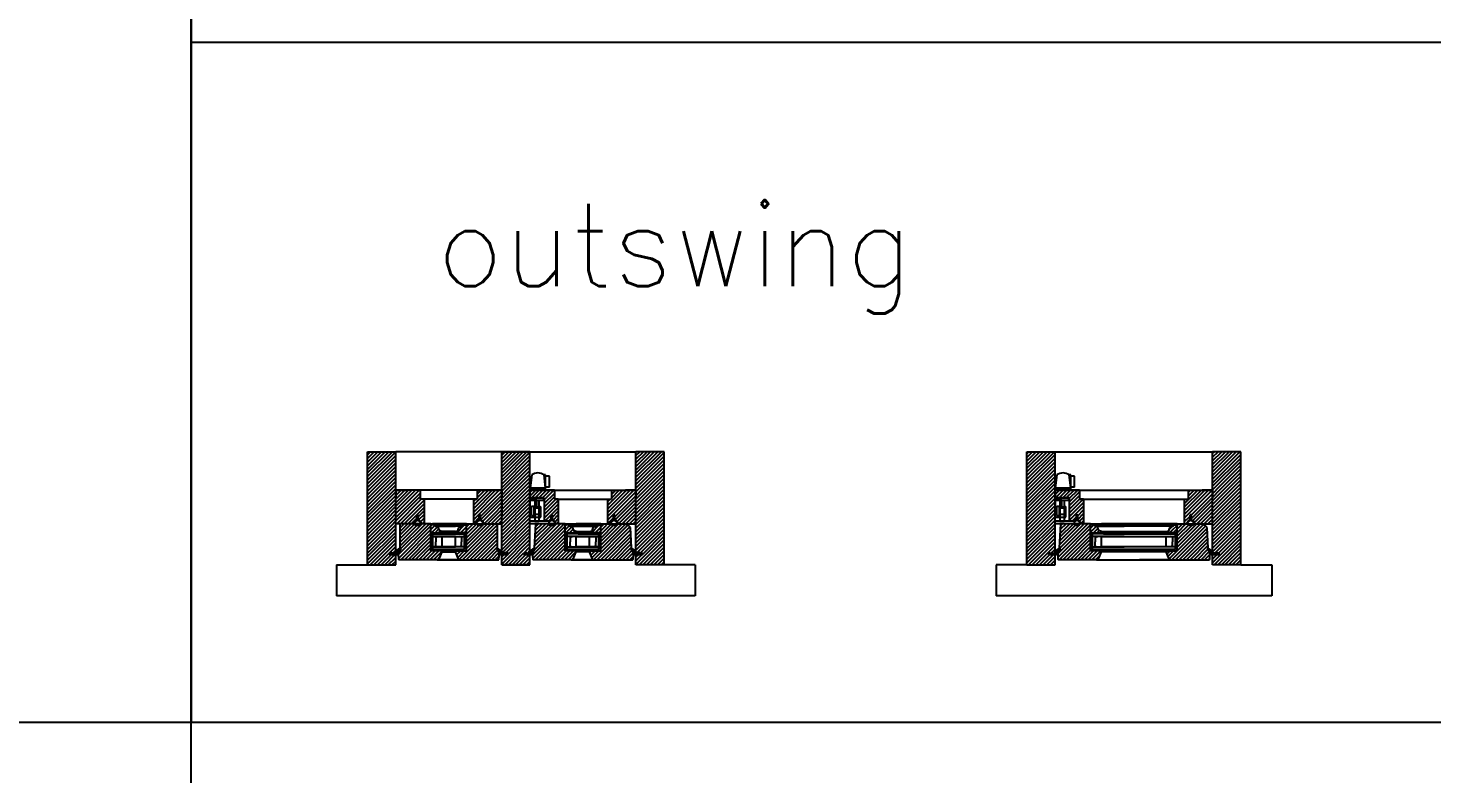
# Model space of a CAD drawing. Header units: inches. Extents: x 1985 to 11287, y 379 to 3234.
# Drawn here: x 8908.3 to 8976.6, y 1750.5 to 1786.7 of the extents above; entities that cross this region are included whole.
import ezdxf

# ---------------------------------------------------------------- set-up
doc = ezdxf.new("R2010")
doc.units = ezdxf.units.IN
doc.header["$MEASUREMENT"] = 0
for name, color, linetype in [('detail 99', 30, 'CONTINUOUS'), ('glass 99', 6, 'CONTINUOUS'), ('glazing tape 99', 7, 'CONTINUOUS'), ('hardware 99', 94, 'CONTINUOUS'), ('hatch 99', 1, 'CONTINUOUS'), ('separation 99', 3, 'CONTINUOUS'), ('weatherstripping 99', 5, 'CONTINUOUS'), ('wood detail 99', 7, 'CONTINUOUS')]:
    doc.layers.add(name, color=color, linetype=linetype)
doc.styles.get("Standard").update_dxf_attribs({"font": 'txt.shx', "width": 0.8})
pattern_1 = [(45, (8567.92054, 1741.58993), (-0.088388348, 0.088388348), [])]

msp = doc.modelspace()

# ---------------------------------------------------------------- hatches: boundary and pattern name
at = {"layer": 'glazing tape 99'}
h = msp.add_hatch(color=256, dxfattribs=at)
h.paths.add_polyline_path([(8928.460059, 1761.389338), (8928.460059, 1761.326838), (8927.924345, 1761.326838), (8927.924345, 1761.389338)])
h.paths.add_polyline_path([(8928.460059, 1762.201838), (8928.460059, 1762.139338), (8927.924345, 1762.139338), (8927.924345, 1762.201838)])
h = msp.add_hatch(color=256, dxfattribs=at)
h.paths.add_polyline_path([(8929.109941, 1761.389338), (8929.109941, 1761.326838), (8929.645655, 1761.326838), (8929.645655, 1761.389338)])
h.paths.add_polyline_path([(8929.109941, 1762.201838), (8929.109941, 1762.139338), (8929.645655, 1762.139338), (8929.645655, 1762.201838)])
h = msp.add_hatch(color=256, dxfattribs=at)
h.paths.add_polyline_path([(8934.984941, 1761.389338), (8934.984941, 1761.326838), (8934.449226, 1761.326838), (8934.449226, 1761.389338)])
h.paths.add_polyline_path([(8934.984941, 1762.201838), (8934.984941, 1762.139338), (8934.449226, 1762.139338), (8934.449226, 1762.201838)])
h = msp.add_hatch(color=256, dxfattribs=at)
h.paths.add_polyline_path([(8935.634823, 1761.389338), (8935.634823, 1761.326838), (8936.170537, 1761.326838), (8936.170537, 1761.389338)])
h.paths.add_polyline_path([(8935.634823, 1762.201838), (8935.634823, 1762.139338), (8936.170537, 1762.139338), (8936.170537, 1762.201838)])
h = msp.add_hatch(color=256, dxfattribs=at)
h.paths.add_polyline_path([(8960.507746, 1761.389338), (8960.507746, 1761.326838), (8959.972031, 1761.326838), (8959.972031, 1761.389338)])
h.paths.add_polyline_path([(8960.507746, 1762.201838), (8960.507746, 1762.139338), (8959.972031, 1762.139338), (8959.972031, 1762.201838)])
h = msp.add_hatch(color=256, dxfattribs=at)
h.paths.add_polyline_path([(8963.657627, 1761.389338), (8963.657627, 1761.326838), (8964.193342, 1761.326838), (8964.193342, 1761.389338)])
h.paths.add_polyline_path([(8963.657627, 1762.201838), (8963.657627, 1762.139338), (8964.193342, 1762.139338), (8964.193342, 1762.201838)])
at = {"layer": 'hatch 99'}
h = msp.add_hatch(dxfattribs=at)
h.set_pattern_fill('ANSI31', color=256, style=0)
h.set_pattern_definition(pattern_1)
h.paths.add_polyline_path([(8926.210059, 1766.139338), (8924.835059, 1766.139338), (8924.835059, 1760.639338), (8926.210059, 1760.639338), (8926.210059, 1761.139387), (8925.897559, 1761.139387), (8925.897559, 1761.209387), (8926.210059, 1761.209387)])
h.paths.add_polyline_path([(8927.241759, 1763.076838), (8927.304259, 1763.076838), (8927.304259, 1762.824216, -0.365977382), (8927.460509, 1762.639338), (8927.585059, 1762.639338), (8927.585059, 1763.826838), (8927.397559, 1763.826838), (8927.397559, 1764.264338), (8926.210059, 1764.264338), (8926.210059, 1763.889338), (8926.210059, 1762.639338), (8926.960059, 1762.639338), (8927.085509, 1762.639338, -0.365977382), (8927.241759, 1762.824216)])
h.paths.add_polyline_path([(8927.924345, 1762.639338), (8926.710059, 1762.639338), (8926.41875, 1762.639338), (8926.41875, 1761.451485, 0.14197222), (8926.336678, 1761.069142, 0.035496614), (8926.353745, 1760.889338), (8928.299345, 1760.889338), (8928.460059, 1761.264338), (8928.460059, 1761.326838), (8927.924345, 1761.326838)])
h.paths.add_polyline_path([(8928.460059, 1762.201838), (8928.460059, 1762.264338, -0.375199902), (8928.303809, 1762.389338, 0.375199902), (8928.147559, 1762.514338), (8928.147559, 1762.576838), (8927.924345, 1762.576838), (8927.924345, 1762.201838)], flags=17)
h = msp.add_hatch(dxfattribs=at)
h.set_pattern_fill('ANSI31', color=256, style=0)
h.set_pattern_definition(pattern_1)
h.paths.add_polyline_path([(8929.645655, 1762.576838), (8929.422441, 1762.576838), (8929.422441, 1762.514338), (8929.409319, 1762.514338, 0.350781059), (8929.266191, 1762.389338, -0.375199902), (8929.109941, 1762.264338), (8929.109941, 1762.201838), (8929.645655, 1762.201838)])
h.paths.add_polyline_path([(8931.15125, 1762.639338), (8930.609941, 1762.639338), (8929.645655, 1762.639338), (8929.645655, 1761.326838), (8929.109941, 1761.326838), (8929.109941, 1761.264338), (8929.270655, 1760.889338), (8931.216255, 1760.889338, 0.035496619), (8931.233321, 1761.069142, 0.141972211), (8931.15125, 1761.451485)])
h.paths.add_polyline_path([(8931.359941, 1764.264338), (8930.172441, 1764.264338), (8930.172441, 1763.826838), (8929.984941, 1763.826838), (8929.984941, 1762.639338), (8930.109491, 1762.639338, -0.365977382), (8930.265741, 1762.824216), (8930.265741, 1763.076838), (8930.328241, 1763.076838), (8930.328241, 1762.824216, -0.365977382), (8930.484491, 1762.639338), (8930.859941, 1762.639338), (8931.359941, 1762.639338)])
h.paths.add_polyline_path([(8932.734941, 1766.139338), (8931.359941, 1766.139338), (8931.359941, 1761.209387), (8931.672441, 1761.209387), (8931.672441, 1761.139387), (8931.359941, 1761.139387), (8931.359941, 1760.639338), (8932.734941, 1760.639338), (8932.734941, 1761.139387), (8932.422441, 1761.139387), (8932.422441, 1761.209387), (8932.734941, 1761.209387)])
h.paths.add_polyline_path([(8934.109941, 1763.826838), (8933.922441, 1763.826838), (8933.922441, 1764.264338), (8932.734941, 1764.264338), (8932.734941, 1763.889338), (8933.422441, 1763.889338), (8933.422441, 1762.764338), (8933.658137, 1762.764338, -0.170015424), (8933.766641, 1762.824216), (8933.766641, 1763.076838), (8933.829141, 1763.076838), (8933.829141, 1762.824216, -0.365977382), (8933.985391, 1762.639338), (8934.109941, 1762.639338)])
h.paths.add_polyline_path([(8934.449226, 1762.639338), (8933.234941, 1762.639338), (8933.012435, 1762.639338), (8932.95087, 1761.464604, 0.147416518), (8932.86156, 1761.069142, 0.035496614), (8932.878627, 1760.889338), (8934.824226, 1760.889338), (8934.984941, 1761.264338), (8934.984941, 1761.326838), (8934.449226, 1761.326838)])
h.paths.add_polyline_path([(8934.828691, 1762.389338, 0.350781059), (8934.685563, 1762.514338), (8934.672441, 1762.514338), (8934.672441, 1762.576838), (8934.449226, 1762.576838), (8934.449226, 1762.201838), (8934.984941, 1762.201838), (8934.984941, 1762.264338, -0.375199902)])
h = msp.add_hatch(dxfattribs=at)
h.set_pattern_fill('ANSI31', color=256, style=0)
h.set_pattern_definition(pattern_1)
h.paths.add_polyline_path([(8936.170537, 1762.201838), (8936.170537, 1762.576838), (8935.947323, 1762.576838), (8935.947323, 1762.514338), (8935.9342, 1762.514338, 0.350781056), (8935.791073, 1762.389338, -0.375199902), (8935.634823, 1762.264338), (8935.634823, 1762.201838)])
h.paths.add_polyline_path([(8937.616813, 1762.458361, 0.223314616), (8937.231813, 1762.639338), (8936.170537, 1762.639338), (8936.170537, 1761.326838), (8935.634823, 1761.326838), (8935.634823, 1761.264338), (8935.795537, 1760.889338), (8937.741137, 1760.889338, 0.035496614), (8937.758203, 1761.069142, 0.147416518), (8937.668893, 1761.464604)])
h.paths.add_polyline_path([(8937.884823, 1764.264338), (8936.697323, 1764.264338), (8936.697323, 1763.826838), (8936.509823, 1763.826838), (8936.509823, 1762.639338), (8936.634373, 1762.639338, -0.365977382), (8936.790623, 1762.824216), (8936.790623, 1763.076838), (8936.853123, 1763.076838), (8936.853123, 1762.824216, -0.365977382), (8937.009373, 1762.639338), (8937.384823, 1762.639338), (8937.884823, 1762.639338)])
h.paths.add_polyline_path([(8937.884823, 1761.209387), (8938.197323, 1761.209387), (8938.197323, 1761.139387), (8937.884823, 1761.139387), (8937.884823, 1760.639338), (8939.259823, 1760.639338), (8939.259823, 1766.139338), (8937.884823, 1766.139338)])
h = msp.add_hatch(dxfattribs=at)
h.set_pattern_fill('ANSI31', color=256, style=0)
h.set_pattern_definition(pattern_1)
h.paths.add_polyline_path([(8958.257746, 1766.139338), (8956.882746, 1766.139338), (8956.882746, 1760.639338), (8958.257746, 1760.639338), (8958.257746, 1761.139387), (8957.945246, 1761.139387), (8957.945246, 1761.209387), (8958.257746, 1761.209387)])
h.paths.add_polyline_path([(8959.632746, 1763.826838), (8959.445246, 1763.826838), (8959.445246, 1764.264338), (8958.257746, 1764.264338), (8958.257746, 1763.889338), (8958.945246, 1763.889338), (8958.945246, 1762.764338), (8959.180941, 1762.764338, -0.170015424), (8959.289446, 1762.824216), (8959.289446, 1763.076838), (8959.351946, 1763.076838), (8959.351946, 1762.824216, -0.365977382), (8959.508196, 1762.639338), (8959.632746, 1762.639338)])
h.paths.add_polyline_path([(8959.972031, 1762.639338), (8958.757746, 1762.639338), (8958.53524, 1762.639338), (8958.466437, 1761.451485, 0.14197222), (8958.384365, 1761.069142, 0.035496614), (8958.401431, 1760.889338), (8960.347031, 1760.889338), (8960.507746, 1761.264338), (8960.507746, 1761.326838), (8959.972031, 1761.326838)])
h.paths.add_polyline_path([(8960.351496, 1762.389338, 0.350781059), (8960.208368, 1762.514338), (8960.195246, 1762.514338), (8960.195246, 1762.576838), (8959.972031, 1762.576838), (8959.972031, 1762.201838), (8960.507746, 1762.201838), (8960.507746, 1762.264338, -0.375199902)])
h = msp.add_hatch(dxfattribs=at)
h.set_pattern_fill('ANSI31', color=256, style=0)
h.set_pattern_definition(pattern_1)
h.paths.add_polyline_path([(8964.193342, 1762.201838), (8964.193342, 1762.576838), (8963.970127, 1762.576838), (8963.970127, 1762.514338), (8963.957005, 1762.514338, 0.350781056), (8963.813877, 1762.389338, -0.362942675), (8963.664188, 1762.264197)], flags=17)
h.paths.add_polyline_path([(8964.193342, 1762.639338), (8964.193342, 1761.326838), (8963.657627, 1761.326838), (8963.657627, 1761.264338), (8963.818342, 1760.889338), (8965.763942, 1760.889338, 0.064358337), (8965.776039, 1761.215639, 0.089003279), (8965.698937, 1761.451485), (8965.639617, 1762.458361, 0.223314616), (8965.254618, 1762.639338)])
h.paths.add_polyline_path([(8964.875927, 1763.076838), (8964.875927, 1762.824216, -0.365977382), (8965.032177, 1762.639338), (8965.407627, 1762.639338), (8965.907627, 1762.639338), (8965.907627, 1764.264338), (8964.720127, 1764.264338), (8964.720127, 1763.826838), (8964.532627, 1763.826838), (8964.532627, 1762.639338), (8964.657177, 1762.639338, -0.365977382), (8964.813427, 1762.824216), (8964.813427, 1763.076838)])
h.paths.add_polyline_path([(8967.282627, 1766.139338), (8965.907627, 1766.139338), (8965.907627, 1761.209387), (8966.220127, 1761.209387), (8966.220127, 1761.139387), (8965.907627, 1761.139387), (8965.907627, 1760.639338), (8967.282627, 1760.639338)])
at = {"layer": 'weatherstripping 99'}
h = msp.add_hatch(dxfattribs=at)
h.set_pattern_fill('HONEY', color=256, scale=0.25, style=0)
h.set_pattern_definition([(180, (9346.98701, 1501.658043), (-0.046875, 0.0270632938), [0.03125, -0.0625]), (60, (9346.98701, 1501.658043), (0.0468749999, 0.027063294), [0.03125, -0.0625]), (120, (9346.98701, 1501.658043), (-1e-10, 0.0541265877), [-0.0625, 0.03125])])
h.paths.add_polyline_path([(8926.216284, 1761.300191, 0.232445164), (8926.210059, 1761.287524), (8926.210059, 1761.217887, -0.414213562), (8926.194059, 1761.201887), (8926.077059, 1761.201887), (8926.004016, 1761.233387), (8925.962937, 1761.174513, 0.153488459), (8925.960059, 1761.165357), (8925.960059, 1761.155387, 0.414213562), (8925.976059, 1761.139387), (8926.263786, 1761.139387, 0.256161577), (8926.277276, 1761.146784), (8926.453151, 1761.422555, 0.35180203), (8926.450974, 1761.442472), (8926.439008, 1761.454438, 0.377155593), (8926.41792, 1761.455791)])
h = msp.add_hatch(dxfattribs=at)
h.set_pattern_fill('HONEY', color=256, scale=0.25, style=0)
h.set_pattern_definition([(7e-15, (8510.58299, 1501.658043), (0.046875, 0.0270632938), [0.03125, -0.0625]), (120, (8510.58299, 1501.658043), (-0.0468749999, 0.027063294), [0.03125, -0.0625]), (60, (8510.58299, 1501.658043), (1e-10, 0.0541265877), [-0.0625, 0.03125])])
h.paths.add_polyline_path([(8931.353716, 1761.300191, -0.232445164), (8931.359941, 1761.287524), (8931.359941, 1761.217887, 0.414213562), (8931.375941, 1761.201887), (8931.492941, 1761.201887), (8931.565984, 1761.233387), (8931.607062, 1761.174513, -0.153488459), (8931.609941, 1761.165357), (8931.609941, 1761.155387, -0.414213562), (8931.593941, 1761.139387), (8931.306214, 1761.139387, -0.256161577), (8931.292724, 1761.146784), (8931.116849, 1761.422555, -0.35180203), (8931.119026, 1761.442472), (8931.130991, 1761.454438, -0.377155593), (8931.15208, 1761.455791)])
h = msp.add_hatch(dxfattribs=at)
h.set_pattern_fill('HONEY', color=256, scale=0.25, style=0)
h.set_pattern_definition([(180, (9353.51189, 1501.658043), (-0.046875, 0.0270632938), [0.03125, -0.0625]), (60, (9353.51189, 1501.658043), (0.0468749999, 0.027063294), [0.03125, -0.0625]), (120, (9353.51189, 1501.658043), (-1e-10, 0.0541265877), [-0.0625, 0.03125])])
h.paths.add_polyline_path([(8932.741166, 1761.300191, 0.232445164), (8932.734941, 1761.287524), (8932.734941, 1761.217887, -0.414213562), (8932.718941, 1761.201887), (8932.601941, 1761.201887), (8932.528898, 1761.233387), (8932.487819, 1761.174513, 0.153488459), (8932.484941, 1761.165357), (8932.484941, 1761.155387, 0.414213562), (8932.500941, 1761.139387), (8932.788668, 1761.139387, 0.256161577), (8932.802158, 1761.146784), (8932.978032, 1761.422555, 0.35180203), (8932.975856, 1761.442472), (8932.96389, 1761.454438, 0.377155593), (8932.942801, 1761.455791)])
h = msp.add_hatch(dxfattribs=at)
h.set_pattern_fill('HONEY', color=256, scale=0.25, style=0)
h.set_pattern_definition([(7e-15, (8517.107873, 1501.658043), (0.046875, 0.0270632938), [0.03125, -0.0625]), (120, (8517.107873, 1501.658043), (-0.0468749999, 0.027063294), [0.03125, -0.0625]), (60, (8517.107873, 1501.658043), (1e-10, 0.0541265877), [-0.0625, 0.03125])])
h.paths.add_polyline_path([(8937.878597, 1761.300191, -0.232445164), (8937.884823, 1761.287524), (8937.884823, 1761.217887, 0.414213562), (8937.900823, 1761.201887), (8938.017823, 1761.201887), (8938.090866, 1761.233387), (8938.131944, 1761.174513, -0.153488459), (8938.134823, 1761.165357), (8938.134823, 1761.155387, -0.414213562), (8938.118823, 1761.139387), (8937.831095, 1761.139387, -0.256161577), (8937.817605, 1761.146784), (8937.641731, 1761.422555, -0.35180203), (8937.643907, 1761.442472), (8937.655873, 1761.454438, -0.377155593), (8937.676962, 1761.455791)])
h = msp.add_hatch(dxfattribs=at)
h.set_pattern_fill('HONEY', color=256, scale=0.25, style=0)
h.set_pattern_definition([(180, (9379.034695, 1501.658043), (-0.046875, 0.0270632938), [0.03125, -0.0625]), (60, (9379.034695, 1501.658043), (0.0468749999, 0.027063294), [0.03125, -0.0625]), (120, (9379.034695, 1501.658043), (-1e-10, 0.0541265877), [-0.0625, 0.03125])])
h.paths.add_polyline_path([(8958.263971, 1761.300191, 0.232445164), (8958.257746, 1761.287524), (8958.257746, 1761.217887, -0.414213562), (8958.241746, 1761.201887), (8958.124746, 1761.201887), (8958.051703, 1761.233387), (8958.010624, 1761.174513, 0.153488459), (8958.007746, 1761.165357), (8958.007746, 1761.155387, 0.414213562), (8958.023746, 1761.139387), (8958.311473, 1761.139387, 0.256161577), (8958.324963, 1761.146784), (8958.500837, 1761.422555, 0.35180203), (8958.498661, 1761.442472), (8958.486695, 1761.454438, 0.377155593), (8958.465606, 1761.455791)])
h = msp.add_hatch(dxfattribs=at)
h.set_pattern_fill('HONEY', color=256, scale=0.25, style=0)
h.set_pattern_definition([(7e-15, (8545.130678, 1501.658043), (0.046875, 0.0270632938), [0.03125, -0.0625]), (120, (8545.130678, 1501.658043), (-0.0468749999, 0.027063294), [0.03125, -0.0625]), (60, (8545.130678, 1501.658043), (1e-10, 0.0541265877), [-0.0625, 0.03125])])
h.paths.add_polyline_path([(8965.901402, 1761.300191, -0.232445164), (8965.907627, 1761.287524), (8965.907627, 1761.217887, 0.414213562), (8965.923627, 1761.201887), (8966.040627, 1761.201887), (8966.113671, 1761.233387), (8966.154749, 1761.174513, -0.153488459), (8966.157627, 1761.165357), (8966.157627, 1761.155387, -0.414213562), (8966.141627, 1761.139387), (8965.8539, 1761.139387, -0.256161577), (8965.84041, 1761.146784), (8965.664536, 1761.422555, -0.35180203), (8965.666712, 1761.442472), (8965.678678, 1761.454438, -0.377155593), (8965.699767, 1761.455791)])

# ---------------------------------------------------------------- linework, layer by layer
at = {"layer": 'glass 99'}
for p, q in [((8928.002823, 1762.139338), (8929.551905, 1762.139338)), ((8928.002823, 1762.014338), (8929.551905, 1762.014338)), ((8929.551905, 1761.514338), (8928.002823, 1761.514338)), ((8929.016191, 1762.139338), (8928.018095, 1762.139338)), ((8928.018095, 1761.389338), (8928.018095, 1762.139338)), ((8929.109941, 1762.014338), (8928.018095, 1762.014338)), ((8928.018095, 1761.514338), (8929.109941, 1761.514338)), ((8928.159964, 1761.984347), (8928.267747, 1762.014338)), ((8928.159964, 1761.984347), (8928.159964, 1761.764338)), ((8928.159964, 1761.544329), (8928.159964, 1761.764338)), ((8928.159964, 1761.544329), (8928.267747, 1761.514338)), ((8928.460059, 1761.514338), (8928.460059, 1762.014338)), ((8929.109941, 1761.514338), (8929.109941, 1762.014338)), ((8929.410035, 1761.984347), (8929.302253, 1762.014338)), ((8929.410035, 1761.544329), (8929.302253, 1761.514338)), ((8929.410035, 1761.984347), (8929.410035, 1761.764338)), ((8929.410035, 1761.544329), (8929.410035, 1761.764338)), ((8929.551905, 1761.389338), (8929.551905, 1762.139338)), ((8936.092059, 1762.139338), (8934.542976, 1762.139338)), ((8934.542976, 1761.389338), (8934.542976, 1762.139338)), ((8936.092059, 1762.014338), (8934.542976, 1762.014338)), ((8934.542976, 1761.514338), (8936.092059, 1761.514338)), ((8934.684846, 1761.984347), (8934.792629, 1762.014338)), ((8934.684846, 1761.984347), (8934.684846, 1761.764338)), ((8934.684846, 1761.544329), (8934.684846, 1761.764338)), ((8934.684846, 1761.544329), (8934.792629, 1761.514338)), ((8934.984941, 1762.014338), (8936.076787, 1762.014338)), ((8934.984941, 1761.514338), (8934.984941, 1762.014338)), ((8936.076787, 1761.514338), (8934.984941, 1761.514338)), ((8935.078691, 1762.139338), (8936.076787, 1762.139338)), ((8935.634823, 1761.514338), (8935.634823, 1762.014338)), ((8935.934917, 1761.984347), (8935.827134, 1762.014338)), ((8935.934917, 1761.544329), (8935.827134, 1761.514338)), ((8935.934917, 1761.984347), (8935.934917, 1761.764338)), ((8935.934917, 1761.544329), (8935.934917, 1761.764338)), ((8936.076787, 1761.389338), (8936.076787, 1762.139338)), ((8961.614864, 1762.139338), (8960.065781, 1762.139338)), ((8960.065781, 1761.389338), (8960.065781, 1762.139338)), ((8961.614864, 1762.014338), (8960.065781, 1762.014338)), ((8960.065781, 1761.514338), (8961.614864, 1761.514338)), ((8960.207651, 1761.984347), (8960.315434, 1762.014338)), ((8960.207651, 1761.984347), (8960.207651, 1761.764338)), ((8960.207651, 1761.544329), (8960.207651, 1761.764338)), ((8960.207651, 1761.544329), (8960.315434, 1761.514338)), ((8960.507746, 1762.014338), (8964.099592, 1762.014338)), ((8960.507746, 1761.514338), (8960.507746, 1762.014338)), ((8964.099592, 1761.514338), (8960.507746, 1761.514338)), ((8960.601496, 1762.139338), (8964.099592, 1762.139338)), ((8963.657627, 1761.514338), (8963.657627, 1762.014338)), ((8963.957722, 1761.984347), (8963.849939, 1762.014338)), ((8963.957722, 1761.544329), (8963.849939, 1761.514338)), ((8963.957722, 1761.984347), (8963.957722, 1761.764338)), ((8963.957722, 1761.544329), (8963.957722, 1761.764338)), ((8964.099592, 1761.389338), (8964.099592, 1762.139338)), ((8929.551905, 1761.389338), (8928.002823, 1761.389338)), ((8928.018095, 1761.389338), (8929.016191, 1761.389338)), ((8928.553809, 1761.389338), (8928.018095, 1761.389338)), ((8929.016191, 1761.389338), (8929.551905, 1761.389338)), ((8934.542976, 1761.389338), (8936.092059, 1761.389338)), ((8935.078691, 1761.389338), (8934.542976, 1761.389338)), ((8936.076787, 1761.389338), (8935.078691, 1761.389338)), ((8935.541073, 1761.389338), (8936.076787, 1761.389338)), ((8960.065781, 1761.389338), (8961.614864, 1761.389338)), ((8960.601496, 1761.389338), (8960.065781, 1761.389338)), ((8964.099592, 1761.389338), (8960.601496, 1761.389338)), ((8963.563877, 1761.389338), (8964.099592, 1761.389338))]:
    msp.add_line(p, q, dxfattribs=at)
at = {"layer": 'hardware 99'}
for p, q in [((8932.817441, 1765.014338), (8932.742441, 1764.389338)), ((8933.492441, 1764.389338), (8933.417441, 1765.014338)), ((8933.492441, 1765.014338), (8933.417441, 1765.014338)), ((8933.492441, 1764.264338), (8933.492441, 1765.014338)), ((8933.679441, 1764.950338), (8933.492441, 1764.950338)), ((8933.679441, 1764.418338), (8933.679441, 1764.950338)), ((8958.340246, 1765.014338), (8958.265246, 1764.389338)), ((8959.015246, 1764.389338), (8958.940246, 1765.014338)), ((8959.015246, 1765.014338), (8958.940246, 1765.014338)), ((8959.015246, 1764.264338), (8959.015246, 1765.014338)), ((8959.202246, 1764.950338), (8959.015246, 1764.950338)), ((8959.202246, 1764.418338), (8959.202246, 1764.950338)), ((8932.742441, 1764.264338), (8932.742441, 1764.389338)), ((8932.742441, 1764.389338), (8933.492441, 1764.389338)), ((8932.742441, 1764.264338), (8933.492441, 1764.264338)), ((8933.679441, 1764.418338), (8933.492441, 1764.418338)), ((8958.265246, 1764.264338), (8958.265246, 1764.389338)), ((8958.265246, 1764.389338), (8959.015246, 1764.389338)), ((8958.265246, 1764.264338), (8959.015246, 1764.264338)), ((8959.202246, 1764.418338), (8959.015246, 1764.418338)), ((8931.359941, 1763.814338), (8931.359941, 1762.959338)), ((8932.734941, 1763.814338), (8933.060941, 1763.814338)), ((8932.734941, 1763.814338), (8932.734941, 1762.959338)), ((8932.778187, 1763.764338), (8932.778187, 1763.889338)), ((8932.778187, 1763.889338), (8933.388187, 1763.889338)), ((8933.388187, 1763.764338), (8932.778187, 1763.764338)), ((8932.969187, 1763.764338), (8932.969187, 1762.764338)), ((8933.060941, 1763.454338), (8933.060941, 1763.814338)), ((8933.169187, 1763.764338), (8933.169187, 1762.764338)), ((8933.388187, 1763.889338), (8933.388187, 1763.764338)), ((8958.257746, 1763.814338), (8958.583746, 1763.814338)), ((8958.257746, 1763.814338), (8958.257746, 1762.959338)), ((8958.300992, 1763.764338), (8958.300992, 1763.889338)), ((8958.300992, 1763.889338), (8958.910992, 1763.889338)), ((8958.910992, 1763.764338), (8958.300992, 1763.764338)), ((8958.491992, 1763.764338), (8958.491992, 1762.764338)), ((8958.583746, 1763.454338), (8958.583746, 1763.814338)), ((8958.691992, 1763.764338), (8958.691992, 1762.764338)), ((8958.910992, 1763.889338), (8958.910992, 1763.764338)), ((8932.734941, 1762.959338), (8933.257941, 1762.959338)), ((8932.810941, 1763.044338), (8932.810941, 1763.484338)), ((8932.810941, 1763.484338), (8932.940941, 1763.484338)), ((8932.810941, 1763.044338), (8932.940941, 1763.044338)), ((8932.940941, 1763.044338), (8932.940941, 1763.484338)), ((8932.940941, 1763.418338), (8933.198941, 1763.418338)), ((8932.940941, 1763.110338), (8933.198941, 1763.110338)), ((8933.060941, 1763.454338), (8933.257941, 1763.454338)), ((8933.198941, 1763.045588), (8933.198941, 1763.483088)), ((8933.198941, 1763.483088), (8933.253941, 1763.483088)), ((8933.198941, 1763.045588), (8933.253941, 1763.045588)), ((8933.253941, 1763.045588), (8933.253941, 1763.483088)), ((8933.257941, 1762.959338), (8933.257941, 1763.454338)), ((8958.257746, 1762.959338), (8958.780746, 1762.959338)), ((8958.333746, 1763.044338), (8958.333746, 1763.484338)), ((8958.333746, 1763.484338), (8958.463746, 1763.484338)), ((8958.333746, 1763.044338), (8958.463746, 1763.044338)), ((8958.463746, 1763.044338), (8958.463746, 1763.484338)), ((8958.463746, 1763.418338), (8958.721746, 1763.418338)), ((8958.463746, 1763.110338), (8958.721746, 1763.110338)), ((8958.583746, 1763.454338), (8958.780746, 1763.454338)), ((8958.721746, 1763.045588), (8958.721746, 1763.483088)), ((8958.721746, 1763.483088), (8958.776746, 1763.483088)), ((8958.721746, 1763.045588), (8958.776746, 1763.045588)), ((8958.776746, 1763.045588), (8958.776746, 1763.483088)), ((8958.780746, 1762.959338), (8958.780746, 1763.454338)), ((8932.969187, 1762.764338), (8933.169187, 1762.764338)), ((8958.491992, 1762.764338), (8958.691992, 1762.764338))]:
    msp.add_line(p, q, dxfattribs=at)
for centre in [(8933.117441, 1764.559338), (8958.640246, 1764.559338)]:
    msp.add_arc(centre, 0.545, 56.60151153, 123.39848847, dxfattribs=at)
at = {"layer": 'separation 99'}
for p, q in [((8916.275899, 1819.09945), (8916.275899, 1752.980853)), ((8916.275899, 1752.980853), (8916.275899, 1786.040152)), ((8916.275899, 1786.040152), (9047.87246, 1786.040152)), ((8916.275899, 1752.980853), (8869.264842, 1752.980853)), ((9047.87246, 1752.980853), (8916.275899, 1752.980853))]:
    msp.add_line(p, q, dxfattribs=at)
for points in [[(8916.275899, 1819.09945), (8869.264842, 1819.09945), (8869.264842, 1686.862257), (8916.275899, 1686.862257)], [(8916.275899, 1819.09945), (9047.87246, 1819.09945), (9047.87246, 1686.862257), (8916.275899, 1686.862257)]]:
    msp.add_lwpolyline(points, close=True, dxfattribs=at)
at = {"layer": 'weatherstripping 99'}
for p, q in [((8927.273009, 1763.076838), (8927.273009, 1762.795588)), ((8930.296991, 1763.076838), (8930.296991, 1762.795588)), ((8933.797891, 1763.076838), (8933.797891, 1762.795588)), ((8936.821873, 1763.076838), (8936.821873, 1762.795588)), ((8959.320696, 1763.076838), (8959.320696, 1762.795588)), ((8964.844677, 1763.076838), (8964.844677, 1762.795588)), ((8925.960059, 1761.155387), (8925.960059, 1761.165357)), ((8925.962937, 1761.174513), (8926.004016, 1761.233387)), ((8925.976059, 1761.139387), (8926.263786, 1761.139387)), ((8926.004016, 1761.233387), (8926.077059, 1761.201887)), ((8926.077059, 1761.201887), (8926.194059, 1761.201887)), ((8926.210059, 1761.287524), (8926.210059, 1761.217887)), ((8926.216284, 1761.300191), (8926.41792, 1761.455791)), ((8926.453151, 1761.422555), (8926.277276, 1761.146784)), ((8926.450974, 1761.442472), (8926.439008, 1761.454438)), ((8931.116849, 1761.422555), (8931.292724, 1761.146784)), ((8931.119026, 1761.442472), (8931.130991, 1761.454438)), ((8931.353716, 1761.300191), (8931.15208, 1761.455791)), ((8931.593941, 1761.139387), (8931.306214, 1761.139387)), ((8931.359941, 1761.287524), (8931.359941, 1761.217887)), ((8931.492941, 1761.201887), (8931.375941, 1761.201887)), ((8931.565984, 1761.233387), (8931.492941, 1761.201887)), ((8931.607062, 1761.174513), (8931.565984, 1761.233387)), ((8931.609941, 1761.155387), (8931.609941, 1761.165357)), ((8932.484941, 1761.155387), (8932.484941, 1761.165357)), ((8932.487819, 1761.174513), (8932.528898, 1761.233387)), ((8932.500941, 1761.139387), (8932.788668, 1761.139387)), ((8932.528898, 1761.233387), (8932.601941, 1761.201887)), ((8932.601941, 1761.201887), (8932.718941, 1761.201887)), ((8932.734941, 1761.287524), (8932.734941, 1761.217887)), ((8932.741166, 1761.300191), (8932.942801, 1761.455791)), ((8932.978032, 1761.422555), (8932.802158, 1761.146784)), ((8932.975856, 1761.442472), (8932.96389, 1761.454438)), ((8937.641731, 1761.422555), (8937.817605, 1761.146784)), ((8937.643907, 1761.442472), (8937.655873, 1761.454438)), ((8937.878597, 1761.300191), (8937.676962, 1761.455791)), ((8938.118823, 1761.139387), (8937.831095, 1761.139387)), ((8937.884823, 1761.287524), (8937.884823, 1761.217887)), ((8938.017823, 1761.201887), (8937.900823, 1761.201887)), ((8938.090866, 1761.233387), (8938.017823, 1761.201887)), ((8938.131944, 1761.174513), (8938.090866, 1761.233387)), ((8938.134823, 1761.155387), (8938.134823, 1761.165357)), ((8958.007746, 1761.155387), (8958.007746, 1761.165357)), ((8958.010624, 1761.174513), (8958.051703, 1761.233387)), ((8958.023746, 1761.139387), (8958.311473, 1761.139387)), ((8958.051703, 1761.233387), (8958.124746, 1761.201887)), ((8958.124746, 1761.201887), (8958.241746, 1761.201887)), ((8958.257746, 1761.287524), (8958.257746, 1761.217887)), ((8958.263971, 1761.300191), (8958.465606, 1761.455791)), ((8958.500837, 1761.422555), (8958.324963, 1761.146784)), ((8958.498661, 1761.442472), (8958.486695, 1761.454438)), ((8965.664536, 1761.422555), (8965.84041, 1761.146784)), ((8965.666712, 1761.442472), (8965.678678, 1761.454438)), ((8965.901402, 1761.300191), (8965.699767, 1761.455791)), ((8966.141627, 1761.139387), (8965.8539, 1761.139387)), ((8965.907627, 1761.287524), (8965.907627, 1761.217887)), ((8966.040627, 1761.201887), (8965.923627, 1761.201887)), ((8966.113671, 1761.233387), (8966.040627, 1761.201887)), ((8966.154749, 1761.174513), (8966.113671, 1761.233387)), ((8966.157627, 1761.155387), (8966.157627, 1761.165357))]:
    msp.add_line(p, q, dxfattribs=at)
for centre, radius, start, end in [((8927.179511, 1762.646201), 0.0625, 175.80195244, 240.08871422), ((8927.273009, 1762.639338), 0.15625, 4.19804756, 175.80195244), ((8927.273009, 1762.808726), 0.25, 240.08871422, 299.91128578), ((8927.366507, 1762.646201), 0.0625, 299.91128578, 4.19804756), ((8930.203492, 1762.646201), 0.0625, 175.80195244, 240.08871422), ((8930.296991, 1762.639338), 0.15625, 4.19804756, 175.80195244), ((8930.296991, 1762.808726), 0.25, 240.08871422, 299.91128578), ((8930.390489, 1762.646201), 0.0625, 299.91128578, 4.19804756), ((8933.704392, 1762.646201), 0.0625, 175.80195244, 240.08871422), ((8933.797891, 1762.639338), 0.15625, 4.19804756, 175.80195244), ((8933.797891, 1762.808726), 0.25, 240.08871422, 299.91128578), ((8933.891389, 1762.646201), 0.0625, 299.91128578, 4.19804756), ((8936.728374, 1762.646201), 0.0625, 175.80195244, 240.08871422), ((8936.821873, 1762.639338), 0.15625, 4.19804756, 175.80195244), ((8936.821873, 1762.808726), 0.25, 240.08871422, 299.91128578), ((8936.915371, 1762.646201), 0.0625, 299.91128578, 4.19804756), ((8959.227197, 1762.646201), 0.0625, 175.80195244, 240.08871422), ((8959.320696, 1762.639338), 0.15625, 4.19804756, 175.80195244), ((8959.320696, 1762.808726), 0.25, 240.08871422, 299.91128578), ((8959.414194, 1762.646201), 0.0625, 299.91128578, 4.19804756), ((8964.751179, 1762.646201), 0.0625, 175.80195244, 240.08871422), ((8964.844677, 1762.639338), 0.15625, 4.19804756, 175.80195244), ((8964.844677, 1762.808726), 0.25, 240.08871422, 299.91128578), ((8964.938176, 1762.646201), 0.0625, 299.91128578, 4.19804756), ((8925.976059, 1761.165357), 0.016, 145.09543751, 180), ((8925.976059, 1761.155387), 0.016, 180, 270), ((8926.194059, 1761.217887), 0.016, 270, 0), ((8926.226059, 1761.287524), 0.016, 127.65699188, 180), ((8926.263786, 1761.155387), 0.016, 270, 327.47209795), ((8926.427695, 1761.443124), 0.016, 45, 127.65699188), ((8926.439661, 1761.431158), 0.016, 327.47209795, 45), ((8931.130339, 1761.431158), 0.016, 135, 212.52790205), ((8931.142305, 1761.443124), 0.016, 52.34300812, 135), ((8931.306214, 1761.155387), 0.016, 212.52790205, 270), ((8931.343941, 1761.287524), 0.016, 0, 52.34300812), ((8931.375941, 1761.217887), 0.016, 180, 270), ((8931.593941, 1761.155387), 0.016, 270, 0), ((8931.593941, 1761.165357), 0.016, 0, 34.90456249), ((8932.500941, 1761.165357), 0.016, 145.09543751, 180), ((8932.500941, 1761.155387), 0.016, 180, 270), ((8932.718941, 1761.217887), 0.016, 270, 0), ((8932.750941, 1761.287524), 0.016, 127.65699188, 180), ((8932.788668, 1761.155387), 0.016, 270, 327.47209795), ((8932.952576, 1761.443124), 0.016, 45, 127.65699188), ((8932.964542, 1761.431158), 0.016, 327.47209795, 45), ((8937.655221, 1761.431158), 0.016, 135, 212.52790205), ((8937.667187, 1761.443124), 0.016, 52.34300812, 135), ((8937.831095, 1761.155387), 0.016, 212.52790205, 270), ((8937.868823, 1761.287524), 0.016, 0, 52.34300812), ((8937.900823, 1761.217887), 0.016, 180, 270), ((8938.118823, 1761.155387), 0.016, 270, 0), ((8938.118823, 1761.165357), 0.016, 0, 34.90456249), ((8958.023746, 1761.165357), 0.016, 145.09543751, 180), ((8958.023746, 1761.155387), 0.016, 180, 270), ((8958.241746, 1761.217887), 0.016, 270, 0), ((8958.273746, 1761.287524), 0.016, 127.65699188, 180), ((8958.311473, 1761.155387), 0.016, 270, 327.47209795), ((8958.475381, 1761.443124), 0.016, 45, 127.65699188), ((8958.487347, 1761.431158), 0.016, 327.47209795, 45), ((8965.678026, 1761.431158), 0.016, 135, 212.52790205), ((8965.689992, 1761.443124), 0.016, 52.34300812, 135), ((8965.8539, 1761.155387), 0.016, 212.52790205, 270), ((8965.891627, 1761.287524), 0.016, 0, 52.34300812), ((8965.923627, 1761.217887), 0.016, 180, 270), ((8966.141627, 1761.155387), 0.016, 270, 0), ((8966.141627, 1761.165357), 0.016, 0, 34.90456249)]:
    msp.add_arc(centre, radius, start, end, dxfattribs=at)
at = {"layer": 'wood detail 99'}
for p, q in [((8924.835059, 1766.139338), (8926.210059, 1766.139338)), ((8924.835059, 1760.639338), (8924.835059, 1766.139338)), ((8931.359941, 1766.139338), (8926.210059, 1766.139338)), ((8926.210059, 1761.209387), (8926.210059, 1766.139338)), ((8931.359941, 1766.139338), (8932.734941, 1766.139338)), ((8932.734941, 1766.139338), (8931.359941, 1766.139338)), ((8931.359941, 1761.209387), (8931.359941, 1766.139338)), ((8932.734941, 1766.139338), (8937.884823, 1766.139338)), ((8932.734941, 1761.209387), (8932.734941, 1766.139338)), ((8939.259823, 1766.139338), (8937.884823, 1766.139338)), ((8937.884823, 1761.209387), (8937.884823, 1766.139338)), ((8939.259823, 1760.639338), (8939.259823, 1766.139338)), ((8956.882746, 1766.139338), (8958.257746, 1766.139338)), ((8956.882746, 1760.639338), (8956.882746, 1766.139338)), ((8958.257746, 1766.139338), (8965.907627, 1766.139338)), ((8958.257746, 1761.209387), (8958.257746, 1766.139338)), ((8967.282627, 1766.139338), (8965.907627, 1766.139338)), ((8965.907627, 1761.209387), (8965.907627, 1766.139338)), ((8967.282627, 1760.639338), (8967.282627, 1766.139338)), ((8926.210059, 1764.264338), (8926.710059, 1764.264338)), ((8926.210059, 1762.639338), (8926.210059, 1764.264338)), ((8927.397559, 1764.264338), (8926.210059, 1764.264338)), ((8926.210059, 1764.264338), (8926.210059, 1763.889338)), ((8930.859941, 1764.264338), (8927.397559, 1764.264338)), ((8927.397559, 1764.264338), (8927.397559, 1763.826838)), ((8930.172441, 1764.264338), (8930.172441, 1763.826838)), ((8930.172441, 1764.264338), (8931.359941, 1764.264338)), ((8931.359941, 1764.264338), (8930.859941, 1764.264338)), ((8931.359941, 1762.639338), (8931.359941, 1764.264338)), ((8931.359941, 1764.264338), (8931.359941, 1763.889338)), ((8932.734941, 1764.264338), (8933.234941, 1764.264338)), ((8932.734941, 1762.639338), (8932.734941, 1764.264338)), ((8933.922441, 1764.264338), (8932.734941, 1764.264338)), ((8932.734941, 1764.264338), (8932.734941, 1763.889338)), ((8933.234941, 1764.264338), (8936.697323, 1764.264338)), ((8933.922441, 1764.264338), (8933.922441, 1763.826838)), ((8936.697323, 1764.264338), (8936.697323, 1763.826838)), ((8936.697323, 1764.264338), (8937.884823, 1764.264338)), ((8937.884823, 1764.264338), (8937.384823, 1764.264338)), ((8937.884823, 1762.639338), (8937.884823, 1764.264338)), ((8937.884823, 1764.264338), (8937.884823, 1763.889338)), ((8958.257746, 1764.264338), (8958.757746, 1764.264338)), ((8958.257746, 1762.639338), (8958.257746, 1764.264338)), ((8959.445246, 1764.264338), (8958.257746, 1764.264338)), ((8958.257746, 1764.264338), (8958.257746, 1763.889338)), ((8958.757746, 1764.264338), (8964.720127, 1764.264338)), ((8959.445246, 1764.264338), (8959.445246, 1763.826838)), ((8964.720127, 1764.264338), (8964.720127, 1763.826838)), ((8964.720127, 1764.264338), (8965.907627, 1764.264338)), ((8965.907627, 1764.264338), (8965.407627, 1764.264338)), ((8965.907627, 1762.639338), (8965.907627, 1764.264338)), ((8965.907627, 1764.264338), (8965.907627, 1763.889338)), ((8927.585059, 1763.826838), (8927.397559, 1763.826838)), ((8930.172441, 1763.826838), (8927.585059, 1763.826838)), ((8927.585059, 1763.826838), (8927.585059, 1762.639338)), ((8929.984941, 1763.826838), (8930.172441, 1763.826838)), ((8929.984941, 1763.826838), (8929.984941, 1762.639338)), ((8933.422441, 1763.889338), (8932.734941, 1763.889338)), ((8933.422441, 1763.889338), (8933.422441, 1762.764338)), ((8933.922441, 1763.826838), (8936.509823, 1763.826838)), ((8934.109941, 1763.826838), (8933.922441, 1763.826838)), ((8934.109941, 1763.826838), (8934.109941, 1762.639338)), ((8936.509823, 1763.826838), (8936.697323, 1763.826838)), ((8936.509823, 1763.826838), (8936.509823, 1762.639338)), ((8958.945246, 1763.889338), (8958.257746, 1763.889338)), ((8958.945246, 1763.889338), (8958.945246, 1762.764338)), ((8959.445246, 1763.826838), (8964.532627, 1763.826838)), ((8959.632746, 1763.826838), (8959.445246, 1763.826838)), ((8959.632746, 1763.826838), (8959.632746, 1762.639338)), ((8964.532627, 1763.826838), (8964.720127, 1763.826838)), ((8964.532627, 1763.826838), (8964.532627, 1762.639338)), ((8926.960059, 1762.639338), (8926.210059, 1762.639338)), ((8926.41875, 1761.451485), (8926.41875, 1762.639338)), ((8927.924345, 1762.639338), (8926.710059, 1762.639338)), ((8927.924345, 1762.639338), (8929.109941, 1762.639338)), ((8929.645655, 1762.639338), (8928.002823, 1762.639338)), ((8929.422441, 1762.576838), (8928.002823, 1762.576838)), ((8928.147559, 1762.576838), (8929.109941, 1762.576838)), ((8928.147559, 1762.514338), (8929.109941, 1762.514338)), ((8929.422441, 1762.514338), (8928.147559, 1762.514338)), ((8929.109941, 1762.264338), (8928.460059, 1762.264338)), ((8928.460059, 1762.139338), (8928.460059, 1762.264338)), ((8929.109941, 1762.201838), (8928.460059, 1762.201838)), ((8929.109941, 1762.139338), (8929.109941, 1762.264338)), ((8929.645655, 1762.639338), (8930.859941, 1762.639338)), ((8930.609941, 1762.639338), (8931.359941, 1762.639338)), ((8931.15125, 1761.451485), (8931.15125, 1762.639338)), ((8933.422441, 1762.764338), (8932.734941, 1762.764338)), ((8933.422441, 1762.639338), (8932.734941, 1762.639338)), ((8932.95087, 1761.464604), (8933.012435, 1762.639338)), ((8934.449226, 1762.639338), (8933.234941, 1762.639338)), ((8933.658137, 1762.764338), (8933.422441, 1762.764338)), ((8934.449226, 1762.639338), (8936.092059, 1762.639338)), ((8934.672441, 1762.576838), (8936.092059, 1762.576838)), ((8934.672441, 1762.514338), (8935.947323, 1762.514338)), ((8936.170537, 1762.639338), (8934.984941, 1762.639338)), ((8935.947323, 1762.576838), (8934.984941, 1762.576838)), ((8935.947323, 1762.514338), (8934.984941, 1762.514338)), ((8934.984941, 1762.264338), (8935.634823, 1762.264338)), ((8934.984941, 1762.139338), (8934.984941, 1762.264338)), ((8934.984941, 1762.201838), (8935.634823, 1762.201838)), ((8935.634823, 1762.139338), (8935.634823, 1762.264338)), ((8936.170537, 1762.639338), (8937.384823, 1762.639338)), ((8937.197323, 1762.639338), (8937.884823, 1762.639338)), ((8937.668893, 1761.464604), (8937.616813, 1762.458361)), ((8958.945246, 1762.764338), (8958.257746, 1762.764338)), ((8958.945246, 1762.639338), (8958.257746, 1762.639338)), ((8958.466437, 1761.451485), (8958.53524, 1762.639338)), ((8959.972031, 1762.639338), (8958.757746, 1762.639338)), ((8959.180941, 1762.764338), (8958.945246, 1762.764338)), ((8959.972031, 1762.639338), (8961.614864, 1762.639338)), ((8960.195246, 1762.576838), (8961.614864, 1762.576838)), ((8960.195246, 1762.514338), (8961.614864, 1762.514338)), ((8964.193342, 1762.639338), (8960.507746, 1762.639338)), ((8963.970127, 1762.576838), (8960.507746, 1762.576838)), ((8963.970127, 1762.514338), (8960.507746, 1762.514338)), ((8960.507746, 1762.264338), (8963.657627, 1762.264338)), ((8960.507746, 1762.139338), (8960.507746, 1762.264338)), ((8960.507746, 1762.201838), (8963.657627, 1762.201838)), ((8963.657627, 1762.139338), (8963.657627, 1762.264338)), ((8964.193342, 1762.639338), (8965.407627, 1762.639338)), ((8965.220127, 1762.639338), (8965.907627, 1762.639338)), ((8965.698937, 1761.451485), (8965.639617, 1762.458361)), ((8925.897559, 1761.139387), (8925.897559, 1761.209387)), ((8925.897559, 1761.209387), (8926.210059, 1761.209387)), ((8926.210059, 1761.139387), (8925.897559, 1761.139387)), ((8926.210059, 1760.639338), (8926.210059, 1761.139387)), ((8928.335059, 1760.889338), (8926.353745, 1760.889338)), ((8928.460059, 1761.326838), (8927.924345, 1761.326838)), ((8929.351012, 1760.889338), (8928.002823, 1760.889338)), ((8928.218988, 1760.889338), (8929.758477, 1760.889338)), ((8929.234941, 1760.889338), (8928.299345, 1760.889338)), ((8928.460059, 1761.264338), (8928.460059, 1761.389338)), ((8929.109941, 1761.326838), (8928.460059, 1761.326838)), ((8928.460059, 1761.264338), (8929.109941, 1761.264338)), ((8929.109941, 1761.264338), (8929.109941, 1761.389338)), ((8929.109941, 1761.326838), (8929.645655, 1761.326838)), ((8929.234941, 1760.889338), (8931.216255, 1760.889338)), ((8931.672441, 1761.209387), (8931.359941, 1761.209387)), ((8931.359941, 1760.639338), (8931.359941, 1761.139387)), ((8931.359941, 1761.139387), (8931.672441, 1761.139387)), ((8931.672441, 1761.139387), (8931.672441, 1761.209387)), ((8932.422441, 1761.139387), (8932.422441, 1761.209387)), ((8932.422441, 1761.209387), (8932.734941, 1761.209387)), ((8932.734941, 1761.139387), (8932.422441, 1761.139387)), ((8932.734941, 1760.639338), (8932.734941, 1761.139387)), ((8934.859941, 1760.889338), (8932.878627, 1760.889338)), ((8935.875894, 1760.889338), (8934.336404, 1760.889338)), ((8934.984941, 1761.326838), (8934.449226, 1761.326838)), ((8934.743869, 1760.889338), (8936.092059, 1760.889338)), ((8934.859941, 1760.889338), (8935.795537, 1760.889338)), ((8934.984941, 1761.264338), (8934.984941, 1761.389338)), ((8934.984941, 1761.326838), (8935.634823, 1761.326838)), ((8935.634823, 1761.264338), (8934.984941, 1761.264338)), ((8935.634823, 1761.264338), (8935.634823, 1761.389338)), ((8935.634823, 1761.326838), (8936.170537, 1761.326838)), ((8935.759823, 1760.889338), (8937.741137, 1760.889338)), ((8938.197323, 1761.209387), (8937.884823, 1761.209387)), ((8937.884823, 1760.639338), (8937.884823, 1761.139387)), ((8937.884823, 1761.139387), (8938.197323, 1761.139387)), ((8938.197323, 1761.139387), (8938.197323, 1761.209387)), ((8957.945246, 1761.139387), (8957.945246, 1761.209387)), ((8957.945246, 1761.209387), (8958.257746, 1761.209387)), ((8958.257746, 1761.139387), (8957.945246, 1761.139387)), ((8958.257746, 1760.639338), (8958.257746, 1761.139387)), ((8960.382746, 1760.889338), (8958.401431, 1760.889338)), ((8960.507746, 1761.326838), (8959.972031, 1761.326838)), ((8960.266674, 1760.889338), (8961.614864, 1760.889338)), ((8960.382746, 1760.889338), (8963.818342, 1760.889338)), ((8960.507746, 1761.264338), (8960.507746, 1761.389338)), ((8960.507746, 1761.326838), (8963.657627, 1761.326838)), ((8963.657627, 1761.264338), (8960.507746, 1761.264338)), ((8963.898699, 1760.889338), (8962.359209, 1760.889338)), ((8963.657627, 1761.264338), (8963.657627, 1761.389338)), ((8963.657627, 1761.326838), (8964.193342, 1761.326838)), ((8963.782627, 1760.889338), (8965.763942, 1760.889338)), ((8966.220127, 1761.209387), (8965.907627, 1761.209387)), ((8965.907627, 1760.639338), (8965.907627, 1761.139387)), ((8965.907627, 1761.139387), (8966.220127, 1761.139387)), ((8966.220127, 1761.139387), (8966.220127, 1761.209387)), ((8923.335059, 1760.639338), (8926.210059, 1760.639338)), ((8923.335059, 1760.639338), (8923.335059, 1759.139338)), ((8924.835059, 1760.639338), (8924.835059, 1760.639338)), ((8931.359941, 1760.639338), (8932.734941, 1760.639338)), ((8932.734941, 1760.639338), (8931.359941, 1760.639338)), ((8940.759823, 1760.639338), (8937.884823, 1760.639338)), ((8939.259823, 1760.639338), (8939.259823, 1760.639338)), ((8940.759823, 1760.639338), (8940.759823, 1759.139338)), ((8956.882746, 1760.639338), (8955.382746, 1760.639338)), ((8955.382746, 1760.639338), (8955.382746, 1759.139338)), ((8956.882746, 1760.639338), (8958.257746, 1760.639338)), ((8967.282627, 1760.639338), (8965.907627, 1760.639338)), ((8967.282627, 1760.639338), (8968.782627, 1760.639338)), ((8968.782627, 1760.639338), (8968.782627, 1759.139338)), ((8940.759823, 1759.139338), (8923.335059, 1759.139338)), ((8968.782627, 1759.139338), (8955.382746, 1759.139338))]:
    msp.add_line(p, q, dxfattribs=at)
at = {"layer": 'wood detail 99', "color": 7}
for p, q in [((8927.241759, 1763.076838), (8927.304259, 1763.076838)), ((8927.241759, 1762.824216), (8927.241759, 1763.076838)), ((8927.304259, 1762.824216), (8927.304259, 1763.076838)), ((8930.328241, 1763.076838), (8930.265741, 1763.076838)), ((8930.265741, 1762.824216), (8930.265741, 1763.076838)), ((8930.328241, 1762.824216), (8930.328241, 1763.076838)), ((8933.766641, 1763.076838), (8933.829141, 1763.076838)), ((8933.766641, 1762.824216), (8933.766641, 1763.076838)), ((8933.829141, 1762.824216), (8933.829141, 1763.076838)), ((8936.853123, 1763.076838), (8936.790623, 1763.076838)), ((8936.790623, 1762.824216), (8936.790623, 1763.076838)), ((8936.853123, 1762.824216), (8936.853123, 1763.076838)), ((8959.289446, 1763.076838), (8959.351946, 1763.076838)), ((8959.289446, 1762.824216), (8959.289446, 1763.076838)), ((8959.351946, 1762.824216), (8959.351946, 1763.076838)), ((8964.875927, 1763.076838), (8964.813427, 1763.076838)), ((8964.813427, 1762.824216), (8964.813427, 1763.076838)), ((8964.875927, 1762.824216), (8964.875927, 1763.076838)), ((8927.924345, 1761.326838), (8927.924345, 1762.639338)), ((8929.645655, 1761.326838), (8929.645655, 1762.639338)), ((8934.449226, 1761.326838), (8934.449226, 1762.639338)), ((8936.170537, 1761.326838), (8936.170537, 1762.639338)), ((8959.972031, 1761.326838), (8959.972031, 1762.639338)), ((8964.193342, 1761.326838), (8964.193342, 1762.639338)), ((8928.299345, 1760.889338), (8928.460059, 1761.264338)), ((8929.270655, 1760.889338), (8929.109941, 1761.264338)), ((8934.824226, 1760.889338), (8934.984941, 1761.264338)), ((8935.795537, 1760.889338), (8935.634823, 1761.264338)), ((8960.347031, 1760.889338), (8960.507746, 1761.264338)), ((8963.818342, 1760.889338), (8963.657627, 1761.264338))]:
    msp.add_line(p, q, dxfattribs=at)
for points in [[(8927.924345, 1762.201838), (8928.460059, 1762.201838), (8928.460059, 1762.264338, -0.375199902), (8928.303809, 1762.389338, 0.375199902), (8928.147559, 1762.514338), (8928.147559, 1762.576838), (8927.924345, 1762.576838)], [(8929.645655, 1762.201838), (8929.109941, 1762.201838), (8929.109941, 1762.264338, 0.375199902), (8929.266191, 1762.389338, -0.375199902), (8929.422441, 1762.514338), (8929.422441, 1762.576838), (8929.645655, 1762.576838)], [(8934.449226, 1762.201838), (8934.984941, 1762.201838), (8934.984941, 1762.264338, -0.375199902), (8934.828691, 1762.389338, 0.375199902), (8934.672441, 1762.514338), (8934.672441, 1762.576838), (8934.449226, 1762.576838)], [(8936.170537, 1762.201838), (8935.634823, 1762.201838), (8935.634823, 1762.264338, 0.375199902), (8935.791073, 1762.389338, -0.375199902), (8935.947323, 1762.514338), (8935.947323, 1762.576838), (8936.170537, 1762.576838)], [(8959.972031, 1762.201838), (8960.507746, 1762.201838), (8960.507746, 1762.264338, -0.375199902), (8960.351496, 1762.389338, 0.375199902), (8960.195246, 1762.514338), (8960.195246, 1762.576838), (8959.972031, 1762.576838)], [(8964.193342, 1762.201838), (8963.657627, 1762.201838), (8963.657627, 1762.264338, 0.375199902), (8963.813877, 1762.389338, -0.375199902), (8963.970127, 1762.514338), (8963.970127, 1762.576838), (8964.193342, 1762.576838)]]:
    msp.add_lwpolyline(points, format="xyb", dxfattribs=at)
for centre, start, end in [((8927.273009, 1762.639338), 99.59406823, 180), ((8927.273009, 1762.639338), 0, 80.40593177), ((8930.296991, 1762.639338), 99.59406823, 180), ((8930.296991, 1762.639338), 0, 80.40593177), ((8933.797891, 1762.639338), 99.59406823, 138.1896851), ((8933.797891, 1762.639338), 0, 80.40593177), ((8936.821873, 1762.639338), 99.59406823, 180), ((8936.821873, 1762.639338), 360, 80.40593177), ((8959.320696, 1762.639338), 99.59406823, 138.1896851), ((8959.320696, 1762.639338), 0, 80.40593177), ((8964.844677, 1762.639338), 99.59406823, 180), ((8964.844677, 1762.639338), 360, 80.40593177)]:
    msp.add_arc(centre, 0.1875, start, end, dxfattribs=at)
at = {"layer": 'wood detail 99'}
for centre, radius, start, end in [((8937.231813, 1762.139338), 0.5, 39.64624769, 90), ((8965.254618, 1762.139338), 0.5, 39.64624769, 90), ((8927.037413, 1761.118706), 0.702485, 151.72423471, 184.04586549), ((8927.609963, 1761.099285), 1.273642, 181.35613093, 189.48794194), ((8930.532587, 1761.118706), 0.702485, 355.95413451, 28.2757652), ((8929.960036, 1761.099285), 1.273642, 350.51205806, 358.64386907), ((8933.562295, 1761.118706), 0.702485, 150.50208378, 184.04586549), ((8934.134845, 1761.099285), 1.273642, 181.35613093, 189.48794194), ((8937.057468, 1761.118706), 0.702485, 355.95413451, 29.49791622), ((8936.484918, 1761.099285), 1.273642, 350.51205806, 358.64386907), ((8959.0851, 1761.118706), 0.702485, 151.7242348, 184.04586549), ((8959.65765, 1761.099285), 1.273642, 181.35613093, 189.48794194), ((8965.080273, 1761.118706), 0.702485, 355.95413451, 28.2757653), ((8964.507723, 1761.099285), 1.273642, 350.51205806, 358.64386907)]:
    msp.add_arc(centre, radius, start, end, dxfattribs=at)

# ---------------------------------------------------------------- texts
at = {"layer": 'detail 99'}
msp.add_text('outswing', height=4, dxfattribs=at).set_placement((8928.200457, 1774.183972))

doc.saveas('drawing.dxf')
